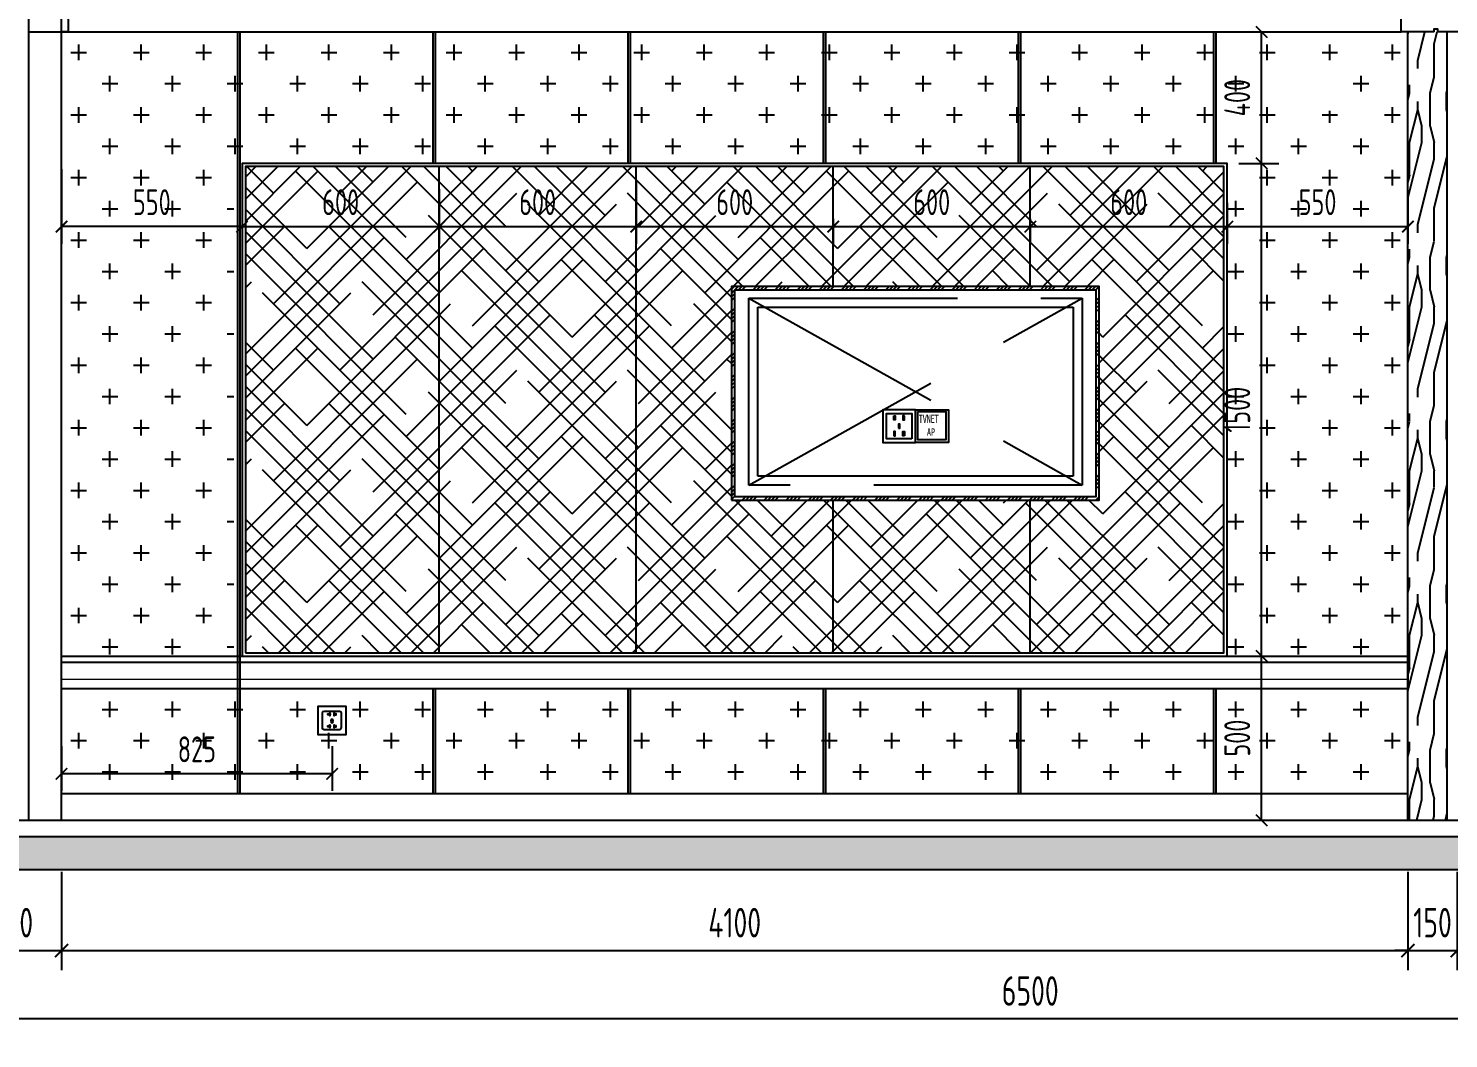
# Model space of a CAD drawing. Header units: millimetres. Extents: x 84706 to 155398, y -6776 to 36429.
# Drawn here: x 121219 to 125544, y 21572 to 24648 of the extents above; entities that cross this region are included whole.
import ezdxf

# ---------------------------------------------------------------- set-up
doc = ezdxf.new("R2010")
doc.units = ezdxf.units.MM
doc.linetypes.add('DASH', pattern=[8.89, 6.35, -2.54])
doc.layers.get('Defpoints').update_dxf_attribs({"color": 250})
for name, color, linetype in [('D-大样Dim 2', 44, 'Continuous'), ('EE1-【立面造型线（近看）】Elevation modelling line', 144, 'Continuous'), ('EE5-【立面楼板、墙体】Eloorslab_wall', 150, 'Continuous'), ('EE7-【立面填充】Hatch', 250, 'Continuous'), ('EE8-【立面完成线】Finish', 20, 'Continuous'), ('EL-18Norm', 30, 'Continuous'), ('EL-FURN', 30, 'Continuous'), ('EL-开关面板', 1, 'Continuous'), ('EL-立面造型', 30, 'Continuous'), ('WALL_NEW【新建墙体】', 4, 'Continuous')]:
    doc.layers.add(name, color=color, linetype=linetype)
doc.layers.add('FF-【活动成品家具】', color=51, linetype='Continuous', lineweight=0)
doc.layers.add('RC-Modelling【天花造型】', color=30, linetype='Continuous', lineweight=0)
doc.styles.add('XZC', font='SIMPLEX.SHX', dxfattribs={"width": 0.7, "bigfont": 'hztxt.shx'})
doc.styles.add('宋体', font='', dxfattribs={"width": 0.8})
doc.styles.add('尺寸标注', font='ARCHS.SHX', dxfattribs={"width": 0.8})
doc.styles.get('宋体').set_extended_font_data('SimSun')
doc.linetypes.add('LED_LINE', pattern='A,12.7,-5.08,["LED",XZC,S=2.54,R=0,X=-2.54,Y=-1.27],-6.35', length=24.13)
doc.dimstyles.new('海龙1：25', dxfattribs={"dimscale": 25, "dimtxt": 2.25, "dimasz": 1, "dimexe": 1.5, "dimexo": 1, "dimgap": 1, "dimtad": 1, "dimdec": 0, "dimrnd": 5, "dimdsep": 46, "dimtxsty": '尺寸标注', "dimblk": 'ARCHTICK', "dimblk1": 'ARCHTICK', "dimblk2": 'ARCHTICK', "dimcen": 1, "dimclrd": 44, "dimclre": 44, "dimclrt": 2, "dimadec": 0, "dimazin": 0, "dimtfac": 1, "dimtdec": 0, "dimtix": 1, "dimtmove": 2, "dimatfit": 3, "dimldrblk": 'hl_arrow2', "dimfxl": 0, "dimarcsym": 0})

# ---------------------------------------------------------------- blocks, each defined once
blk = doc.blocks.new('tyuyiuy')
at = {"layer": 'EL-立面造型', "color": 1, "elevation": -52020980}
blk.add_lwpolyline([(2845, 1195), (2845, 1973), (4358, 1973), (4358, 466), (2845, 466), (2845, 1193)], dxfattribs=at)
at = {"layer": 'EL-立面造型', "color": 1}
blk.add_lwpolyline([(2946, 1887), (4234, 1887), (4234, 580), (2946, 580)], close=True, dxfattribs=at)
at = {"layer": 'EL-立面造型', "color": 1, "attachment_point": 1, "style": '宋体'}
for s, insert, char_height, width in [('{\\T0.9;TVNET}', (2989, 1739, -84273987), 371.63, 1783.83), ('AP', (3371, 1117, -78031469), 344.1, 550.4)]:
    blk.add_mtext(s, dxfattribs=dict(at, insert=insert, char_height=char_height, width=width))
blk = doc.blocks.new('*U830')
at = {"layer": 'EL-开关面板', "color": 1}
blk.add_lwpolyline([(-43, 86), (43, 86), (43, 0), (-43, 0)], close=True, dxfattribs=at)
at = {"layer": 'EL-开关面板', "color": 8}
for points in [[(-33, 10), (33, 10), (33, 76), (-33, 76)], [(-13.8, 70.5), (-10, 70.5), (-10, 59.9), (-13.8, 59.9)], [(1.9, 37.7), (-1.9, 37.7), (-1.9, 48.3), (1.9, 48.3)], [(13.8, 70.5), (10, 70.5), (10, 59.9), (13.8, 59.9)], [(-13.8, 18.1), (-10, 18.1), (-10, 28.7), (-13.8, 28.7)], [(13.8, 18.1), (10, 18.1), (10, 28.7), (13.8, 28.7)]]:
    blk.add_lwpolyline(points, close=True, dxfattribs=at)
blk = doc.blocks.new('*U1028')
at = {"layer": 'EE7-【立面填充】Hatch'}
h = blk.add_hatch(dxfattribs=at)
h.set_pattern_fill('YPSGT-钢筋混凝土', color=256, scale=200, pattern_type=2)
h.set_pattern_definition([(45, (0, -1100), (-28.284271, 28.284271), []), (50, (0, -1100), (143.45204, -12.550436), [15, -165]), (355, (0, -1100), (-27.75027, 150.43842), [12, -132]), (100.4514, (11.95, -1101.05), (115.70187, 137.8879), [12.74804, -140.22842]), (46.1842, (0, -1060), (213.44822, -33.1038), [22.5, -247.5]), (96.6356, (17.79, -1062.76), (186.93254, 194.82358), [19.12206, -210.3426]), (351.1842, (0, -1060), (186.9324, 194.82373), [18, -198]), (21, (20, -1070), (119.38141, -80.523786), [15, -165]), (326, (20, -1070), (48.66306, 145.03), [12, -132]), (71.4514, (29.95, -1076.71), (168.04452, 64.5061), [12.74804, -140.22842]), (37.5, (0, -1100), (2.431971, 66.578771), [0, -130.4, 0, -134, 0, -132.5]), (7.5, (0, -1100), (52.613907, 78.882342), [0, -76.4, 0, -127.4, 0, -50.5]), (327.5, (-44.6, -1100), (106.764487, -4.510974), [0, -50, 0, -156, 0, -207]), (317.5, (-64.6, -1100), (116.637234, 20.020996), [0, -65, 0, -103.6, 0, -147])])
h.paths.add_polyline_path([(143984.9, -87029), (143984.9, -87129), (150979.9, -87129), (150979.9, -87029)])
at = {"layer": 'EE5-【立面楼板、墙体】Eloorslab_wall'}
for p, q in [((150979.9, -87029), (143984.9, -87029)), ((150979.9, -87129), (143984.9, -87129))]:
    blk.add_line(p, q, dxfattribs=at)
at = {"layer": 'EE8-【立面完成线】Finish'}
blk.add_line((150739.9, -86979), (143984.9, -86979), dxfattribs=at)
blk = doc.blocks.new('_ArchTick')
at = {"color": 2, "linetype": 'ByBlock', "const_width": 0.15}
blk.add_lwpolyline([(-0.5, -0.5), (0.5, 0.5)], dxfattribs=at)
blk = doc.blocks.new('*D868')
at = {"layer": 'Defpoints', "color": 0, "transparency": 16777216}
for p in [(121020.1, 22236.7), (121320.1, 22236.7), (121320.1, 21839.8)]:
    blk.add_point(p, dxfattribs=at)
at = {"layer": 'EE1-【立面造型线（近看）】Elevation modelling line', "color": 44, "lineweight": -2, "transparency": 16777216}
for p, q in [((121020.1, 22079.8), (121020.1, 21779.8)), ((121320.1, 22079.8), (121320.1, 21779.8)), ((121020.1, 21839.8), (121320.1, 21839.8))]:
    blk.add_line(p, q, dxfattribs=at)
at = {"layer": 'EE1-【立面造型线（近看）】Elevation modelling line', "color": 44, "lineweight": -2, "transparency": 16777216, "xscale": 40, "yscale": 40, "zscale": 40, "rotation": 180}
blk.add_blockref('_ArchTick', (121020.1, 21839.8), dxfattribs=at)
at = {"layer": 'EE1-【立面造型线（近看）】Elevation modelling line', "color": 44, "lineweight": -2, "transparency": 16777216, "xscale": 40, "yscale": 40, "zscale": 40}
blk.add_blockref('_ArchTick', (121320.1, 21839.8), dxfattribs=at)
at = {"layer": 'EE1-【立面造型线（近看）】Elevation modelling line', "color": 2, "transparency": 16777216, "insert": (121170.1, 21924.8), "char_height": 90, "attachment_point": 5, "style": '尺寸标注'}
blk.add_mtext('300', dxfattribs=at)
blk = doc.blocks.new('hl_arrow2')
at = {"color": 2}
blk.add_line((-0.22, 0), (-1, 0), dxfattribs=at)
blk.add_lwpolyline([(-0.22, 0), (-0.86, -0.69), (-0.65, -0.86), (0, 0), (-0.65, 0.86), (-0.86, 0.69)], close=True, dxfattribs=at)
for points in [[(-0.86, 0.69), (-0.65, 0.86), (-0.22, 0), (0, 0)], [(-0.86, -0.69), (-0.65, -0.86), (-0.22, 0), (0, 0)]]:
    blk.add_solid(points, dxfattribs=at)
blk = doc.blocks.new('*D869')
at = {"layer": 'Defpoints', "color": 0, "transparency": 16777216}
for p in [(121320.1, 22236.7), (125420.1, 22236.7), (125420.1, 21839.8)]:
    blk.add_point(p, dxfattribs=at)
at = {"layer": 'EE1-【立面造型线（近看）】Elevation modelling line', "color": 44, "lineweight": -2, "transparency": 16777216}
for p, q in [((121320.1, 22079.8), (121320.1, 21779.8)), ((125420.1, 22079.8), (125420.1, 21779.8)), ((121320.1, 21839.8), (125420.1, 21839.8))]:
    blk.add_line(p, q, dxfattribs=at)
at = {"layer": 'EE1-【立面造型线（近看）】Elevation modelling line', "color": 44, "lineweight": -2, "transparency": 16777216, "xscale": 40, "yscale": 40, "zscale": 40, "rotation": 180}
blk.add_blockref('_ArchTick', (121320.1, 21839.8), dxfattribs=at)
at = {"layer": 'EE1-【立面造型线（近看）】Elevation modelling line', "color": 44, "lineweight": -2, "transparency": 16777216, "xscale": 40, "yscale": 40, "zscale": 40}
blk.add_blockref('_ArchTick', (125420.1, 21839.8), dxfattribs=at)
at = {"layer": 'EE1-【立面造型线（近看）】Elevation modelling line', "color": 2, "transparency": 16777216, "insert": (123370.1, 21924.8), "char_height": 90, "attachment_point": 5, "style": '尺寸标注'}
blk.add_mtext('4100', dxfattribs=at)
blk = doc.blocks.new('*D870')
at = {"layer": 'Defpoints', "color": 0, "transparency": 16777216}
for p in [(125420.1, 22236.7), (125570.1, 22236.7), (125570.1, 21839.8)]:
    blk.add_point(p, dxfattribs=at)
at = {"layer": 'EE1-【立面造型线（近看）】Elevation modelling line', "color": 44, "lineweight": -2, "transparency": 16777216}
for p, q in [((125420.1, 22079.8), (125420.1, 21779.8)), ((125570.1, 22079.8), (125570.1, 21779.8)), ((125420.1, 21839.8), (125380.1, 21839.8)), ((125420.1, 21839.8), (125570.1, 21839.8)), ((125570.1, 21839.8), (125610.1, 21839.8))]:
    blk.add_line(p, q, dxfattribs=at)
at = {"layer": 'EE1-【立面造型线（近看）】Elevation modelling line', "color": 44, "lineweight": -2, "transparency": 16777216, "xscale": 40, "yscale": 40, "zscale": 40}
blk.add_blockref('_ArchTick', (125420.1, 21839.8), dxfattribs=at)
at = {"layer": 'EE1-【立面造型线（近看）】Elevation modelling line', "color": 44, "lineweight": -2, "transparency": 16777216, "xscale": 40, "yscale": 40, "zscale": 40, "rotation": 180}
blk.add_blockref('_ArchTick', (125570.1, 21839.8), dxfattribs=at)
at = {"layer": 'EE1-【立面造型线（近看）】Elevation modelling line', "color": 2, "transparency": 16777216, "insert": (125495.1, 21924.8), "char_height": 90, "attachment_point": 5, "style": '尺寸标注'}
blk.add_mtext('150', dxfattribs=at)
blk = doc.blocks.new('*D888')
at = {"layer": 'Defpoints', "color": 0, "transparency": 16777216}
for p in [(121020.1, 22236.7), (127520.1, 22236.7), (121020.1, 21631.9)]:
    blk.add_point(p, dxfattribs=at)
at = {"layer": 'EE1-【立面造型线（近看）】Elevation modelling line', "color": 44, "lineweight": -2, "transparency": 16777216}
for p, q in [((121020.1, 21871.9), (121020.1, 21571.9)), ((127520.1, 21871.9), (127520.1, 21571.9)), ((127520.1, 21631.9), (121020.1, 21631.9))]:
    blk.add_line(p, q, dxfattribs=at)
at = {"layer": 'EE1-【立面造型线（近看）】Elevation modelling line', "color": 44, "lineweight": -2, "transparency": 16777216, "xscale": 40, "yscale": 40, "zscale": 40, "rotation": 180}
blk.add_blockref('_ArchTick', (121020.1, 21631.9), dxfattribs=at)
at = {"layer": 'EE1-【立面造型线（近看）】Elevation modelling line', "color": 44, "lineweight": -2, "transparency": 16777216, "xscale": 40, "yscale": 40, "zscale": 40}
blk.add_blockref('_ArchTick', (127520.1, 21631.9), dxfattribs=at)
at = {"layer": 'EE1-【立面造型线（近看）】Elevation modelling line', "color": 2, "transparency": 16777216, "insert": (124270.1, 21716.9), "char_height": 90, "attachment_point": 5, "style": '尺寸标注'}
blk.add_mtext('6500', dxfattribs=at)
blk = doc.blocks.new('*D889')
at = {"layer": 'Defpoints', "color": 0, "transparency": 16777216}
for p in [(120615.2, 22316.7), (121320.1, 22316.7), (121320.1, 22236.7)]:
    blk.add_point(p, dxfattribs=at)
at = {"layer": 'EE1-【立面造型线（近看）】Elevation modelling line', "color": 44, "lineweight": -2, "transparency": 16777216}
for p, q in [((120855.2, 22316.7), (120555.2, 22316.7)), ((120615.2, 22316.7), (120615.2, 22356.7)), ((120615.2, 22236.7), (120615.2, 22316.7)), ((120855.2, 22236.7), (120555.2, 22236.7)), ((120615.2, 22236.7), (120615.2, 22196.7))]:
    blk.add_line(p, q, dxfattribs=at)
at = {"layer": 'EE1-【立面造型线（近看）】Elevation modelling line', "color": 44, "lineweight": -2, "transparency": 16777216, "xscale": 40, "yscale": 40, "zscale": 40}
for p, rotation in [((120615.2, 22316.7), 270), ((120615.2, 22236.7), 90)]:
    blk.add_blockref('_ArchTick', p, dxfattribs=dict(at, rotation=rotation))
at = {"layer": 'EE1-【立面造型线（近看）】Elevation modelling line', "color": 2, "transparency": 16777216, "insert": (120530.2, 22276.7), "char_height": 90, "attachment_point": 5, "rotation": 90, "style": '尺寸标注'}
blk.add_mtext('80', dxfattribs=at)
blk = doc.blocks.new('*D890')
at = {"layer": 'Defpoints', "color": 0, "transparency": 16777216}
for p in [(120615.2, 24636.7), (121340.2, 24636.7), (121320.1, 22316.7)]:
    blk.add_point(p, dxfattribs=at)
at = {"layer": 'EE1-【立面造型线（近看）】Elevation modelling line', "color": 44, "lineweight": -2, "transparency": 16777216}
for p, q in [((120855.2, 24636.7), (120555.2, 24636.7)), ((120615.2, 22316.7), (120615.2, 24636.7)), ((120855.2, 22316.7), (120555.2, 22316.7))]:
    blk.add_line(p, q, dxfattribs=at)
at = {"layer": 'EE1-【立面造型线（近看）】Elevation modelling line', "color": 44, "lineweight": -2, "transparency": 16777216, "xscale": 40, "yscale": 40, "zscale": 40}
for p, rotation in [((120615.2, 24636.7), 90), ((120615.2, 22316.7), 270)]:
    blk.add_blockref('_ArchTick', p, dxfattribs=dict(at, rotation=rotation))
at = {"layer": 'EE1-【立面造型线（近看）】Elevation modelling line', "color": 2, "transparency": 16777216, "insert": (120530.2, 23476.7), "char_height": 90, "attachment_point": 5, "rotation": 90, "style": '尺寸标注'}
blk.add_mtext('2320', dxfattribs=at)
blk = doc.blocks.new('*D891')
at = {"layer": 'Defpoints', "color": 0, "transparency": 16777216}
for p in [(120615.2, 25236.7), (121380.2, 25236.7), (121340.2, 24636.7)]:
    blk.add_point(p, dxfattribs=at)
at = {"layer": 'EE1-【立面造型线（近看）】Elevation modelling line', "color": 44, "lineweight": -2, "transparency": 16777216}
for p, q in [((120855.2, 25236.7), (120555.2, 25236.7)), ((120615.2, 24636.7), (120615.2, 25236.7)), ((120855.2, 24636.7), (120555.2, 24636.7))]:
    blk.add_line(p, q, dxfattribs=at)
at = {"layer": 'EE1-【立面造型线（近看）】Elevation modelling line', "color": 44, "lineweight": -2, "transparency": 16777216, "xscale": 40, "yscale": 40, "zscale": 40}
for p, rotation in [((120615.2, 25236.7), 90), ((120615.2, 24636.7), 270)]:
    blk.add_blockref('_ArchTick', p, dxfattribs=dict(at, rotation=rotation))
at = {"layer": 'EE1-【立面造型线（近看）】Elevation modelling line', "color": 2, "transparency": 16777216, "insert": (120530.2, 24936.7), "char_height": 90, "attachment_point": 5, "rotation": 90, "style": '尺寸标注'}
blk.add_mtext('600', dxfattribs=at)
blk = doc.blocks.new('*D892')
at = {"layer": 'Defpoints', "color": 0, "transparency": 16777216}
for p in [(121320.1, 25236.7), (120409.3, 22236.7), (121320.1, 22236.7)]:
    blk.add_point(p, dxfattribs=at)
at = {"layer": 'EE1-【立面造型线（近看）】Elevation modelling line', "color": 44, "lineweight": -2, "transparency": 16777216}
for p, q in [((120649.3, 25236.7), (120349.3, 25236.7)), ((120409.3, 25236.7), (120409.3, 22236.7)), ((120649.3, 22236.7), (120349.3, 22236.7))]:
    blk.add_line(p, q, dxfattribs=at)
at = {"layer": 'EE1-【立面造型线（近看）】Elevation modelling line', "color": 44, "lineweight": -2, "transparency": 16777216, "xscale": 40, "yscale": 40, "zscale": 40}
for p, rotation in [((120409.3, 25236.7), 90), ((120409.3, 22236.7), 270)]:
    blk.add_blockref('_ArchTick', p, dxfattribs=dict(at, rotation=rotation))
at = {"layer": 'EE1-【立面造型线（近看）】Elevation modelling line', "color": 2, "transparency": 16777216, "insert": (120324.3, 23736.7), "char_height": 90, "attachment_point": 5, "rotation": 90, "style": '尺寸标注'}
blk.add_mtext('3000', dxfattribs=at)
blk = doc.blocks.new('DONGGONGNENG5KONG')
at = {"layer": 'EL-立面造型', "color": 1}
blk.add_line((4461319, 1953937), (4390566, 1953937), dxfattribs=at)
blk.add_line((4461319, 1953937), (4390566, 1953937), dxfattribs=at)
for points in [[(4383608, 1995543), (4383608, 2040012), (4470043, 2040012), (4470043, 1953937), (4383608, 1953937), (4383608, 1995450)], [(4383608, 1995543), (4383608, 2040012), (4470043, 2040012), (4470043, 1953937), (4383608, 1953937), (4383608, 1995450)], [(4417570, 2014247), (4414725, 2014247), (4414725, 2017087), (4417570, 2017087)], [(4428454, 1998881), (4428454, 2000863), (4425614, 2000863), (4425614, 1998881)], [(4425614, 1994134), (4425614, 1992500)], [(4428454, 1992500), (4428454, 1994134)], [(4432553, 2017087), (4432553, 2014247)], [(4436808, 2014247), (4439652, 2014247), (4439652, 2017087), (4436808, 2017087)], [(4417415, 1978013), (4414571, 1978013), (4414571, 1980853), (4417415, 1980853)], [(4432398, 1980853), (4432398, 1978013)], [(4436653, 1978013), (4439498, 1978013), (4439498, 1980853), (4436653, 1980853)]]:
    blk.add_lwpolyline(points, dxfattribs=at)
at = {"layer": 'EL-立面造型', "color": 1, "linetype": 'Continuous', "lineweight": -3, "elevation": 4671288514}
blk.add_lwpolyline([(4451139, 2025420), (4404855, 2025420, 0.41421356), (4399712, 2020277), (4399712, 1973993, 0.41421356), (4404855, 1968850), (4451139, 1968850, 0.41421356), (4456282, 1973993), (4456282, 2020277, 0.41421356)], format="xyb", close=True, dxfattribs=at)
at = {"layer": 'EL-立面造型', "color": 1}
for points in [[(4417570, 2017087, -0.2637861), (4419943, 2018432), (4419943, 2019134), (4421825, 2019134), (4421825, 2012199), (4419943, 2012199), (4419943, 2012901, -0.2637861), (4417570, 2014247, -0.2637861)], [(4436808, 2014247, -0.2637861), (4434435, 2012901), (4434435, 2012199), (4432553, 2012199), (4432553, 2019134), (4434435, 2019134), (4434435, 2018432, -0.2637861), (4436808, 2017087, -0.2637861)], [(4417415, 1980853, -0.2637861), (4419789, 1982199), (4419789, 1982901), (4421670, 1982901), (4421670, 1975965), (4419789, 1975965), (4419789, 1976667, -0.2637861), (4417415, 1978013, -0.2637861)], [(4436653, 1978013, -0.2637861), (4434280, 1976667), (4434280, 1975965), (4432398, 1975965), (4432398, 1982901), (4434280, 1982901), (4434280, 1982199, -0.2637861), (4436653, 1980853, -0.2637861)]]:
    blk.add_lwpolyline(points, format="xyb", dxfattribs=at)
for centre, radius, start, end in [((4427034, 1996508), 2766, 120.89112, 239.10888), ((4427034, 1991184), 1936, 137.175593, 42.824407), ((4427034, 1996508), 2766, 300.89112, 59.10888)]:
    blk.add_arc(centre, radius, start, end, dxfattribs=at)
blk = doc.blocks.new('*D1029')
at = {"layer": 'Defpoints', "color": 0, "transparency": 16777216}
for p in [(121320.1, 24309.1), (121870.1, 24134), (121320.1, 24044)]:
    blk.add_point(p, dxfattribs=at)
at = {"layer": 'WALL_NEW【新建墙体】', "color": 44, "lineweight": -2, "transparency": 16777216}
for p, q in [((121320.1, 24219), (121320.1, 23991.5)), ((121870.1, 24099), (121870.1, 23991.5)), ((121870.1, 24044), (121320.1, 24044))]:
    blk.add_line(p, q, dxfattribs=at)
at = {"layer": 'WALL_NEW【新建墙体】', "color": 44, "lineweight": -2, "transparency": 16777216, "xscale": 35, "yscale": 35, "zscale": 35, "rotation": 180}
blk.add_blockref('_ArchTick', (121320.1, 24044), dxfattribs=at)
at = {"layer": 'WALL_NEW【新建墙体】', "color": 44, "lineweight": -2, "transparency": 16777216, "xscale": 35, "yscale": 35, "zscale": 35}
blk.add_blockref('_ArchTick', (121870.1, 24044), dxfattribs=at)
at = {"layer": 'WALL_NEW【新建墙体】', "color": 2, "transparency": 16777216, "insert": (121595.1, 24118.4), "char_height": 78.75, "attachment_point": 5, "style": '尺寸标注'}
blk.add_mtext('550', dxfattribs=at)
blk = doc.blocks.new('*D1047')
at = {"layer": 'Defpoints', "color": 0, "transparency": 16777216}
for p in [(122470.1, 24193), (121870.1, 24134), (122470.1, 24044)]:
    blk.add_point(p, dxfattribs=at)
at = {"layer": 'FF-【活动成品家具】', "color": 44, "lineweight": -2, "transparency": 16777216}
for p, q in [((122470.1, 24158), (122470.1, 23991.5)), ((121870.1, 24099), (121870.1, 23991.5)), ((121870.1, 24044), (122470.1, 24044))]:
    blk.add_line(p, q, dxfattribs=at)
at = {"layer": 'FF-【活动成品家具】', "color": 44, "lineweight": -2, "transparency": 16777216, "xscale": 35, "yscale": 35, "zscale": 35, "rotation": 180}
blk.add_blockref('_ArchTick', (121870.1, 24044), dxfattribs=at)
at = {"layer": 'FF-【活动成品家具】', "color": 44, "lineweight": -2, "transparency": 16777216, "xscale": 35, "yscale": 35, "zscale": 35}
blk.add_blockref('_ArchTick', (122470.1, 24044), dxfattribs=at)
at = {"layer": 'FF-【活动成品家具】', "color": 2, "transparency": 16777216, "insert": (122170.1, 24118.4), "char_height": 78.75, "attachment_point": 5, "style": '尺寸标注'}
blk.add_mtext('600', dxfattribs=at)
blk = doc.blocks.new('*D1048')
at = {"layer": 'Defpoints', "color": 0, "transparency": 16777216}
for p in [(122470.1, 24193), (123070.1, 24215.5), (123070.1, 24044)]:
    blk.add_point(p, dxfattribs=at)
at = {"layer": 'FF-【活动成品家具】', "color": 44, "lineweight": -2, "transparency": 16777216}
for p, q in [((123070.1, 24180.5), (123070.1, 23991.5)), ((122470.1, 24158), (122470.1, 23991.5)), ((122470.1, 24044), (123070.1, 24044))]:
    blk.add_line(p, q, dxfattribs=at)
at = {"layer": 'FF-【活动成品家具】', "color": 44, "lineweight": -2, "transparency": 16777216, "xscale": 35, "yscale": 35, "zscale": 35, "rotation": 180}
blk.add_blockref('_ArchTick', (122470.1, 24044), dxfattribs=at)
at = {"layer": 'FF-【活动成品家具】', "color": 44, "lineweight": -2, "transparency": 16777216, "xscale": 35, "yscale": 35, "zscale": 35}
blk.add_blockref('_ArchTick', (123070.1, 24044), dxfattribs=at)
at = {"layer": 'FF-【活动成品家具】', "color": 2, "transparency": 16777216, "insert": (122770.1, 24118.4), "char_height": 78.75, "attachment_point": 5, "style": '尺寸标注'}
blk.add_mtext('600', dxfattribs=at)
blk = doc.blocks.new('*D1049')
at = {"layer": 'Defpoints', "color": 0, "transparency": 16777216}
for p in [(123070.1, 24215.5), (123670.1, 24102.8), (123670.1, 24044)]:
    blk.add_point(p, dxfattribs=at)
at = {"layer": 'FF-【活动成品家具】', "color": 44, "lineweight": -2, "transparency": 16777216}
for p, q in [((123070.1, 24180.5), (123070.1, 23991.5)), ((123670.1, 24067.8), (123670.1, 23991.5)), ((123070.1, 24044), (123670.1, 24044))]:
    blk.add_line(p, q, dxfattribs=at)
at = {"layer": 'FF-【活动成品家具】', "color": 44, "lineweight": -2, "transparency": 16777216, "xscale": 35, "yscale": 35, "zscale": 35, "rotation": 180}
blk.add_blockref('_ArchTick', (123070.1, 24044), dxfattribs=at)
at = {"layer": 'FF-【活动成品家具】', "color": 44, "lineweight": -2, "transparency": 16777216, "xscale": 35, "yscale": 35, "zscale": 35}
blk.add_blockref('_ArchTick', (123670.1, 24044), dxfattribs=at)
at = {"layer": 'FF-【活动成品家具】', "color": 2, "transparency": 16777216, "insert": (123370.1, 24118.4), "char_height": 78.75, "attachment_point": 5, "style": '尺寸标注'}
blk.add_mtext('600', dxfattribs=at)
blk = doc.blocks.new('*D1050')
at = {"layer": 'Defpoints', "color": 0, "transparency": 16777216}
for p in [(123670.1, 24102.8), (124270.1, 24102.8), (124270.1, 24044)]:
    blk.add_point(p, dxfattribs=at)
at = {"layer": 'FF-【活动成品家具】', "color": 44, "lineweight": -2, "transparency": 16777216}
for p, q in [((123670.1, 24067.8), (123670.1, 23991.5)), ((124270.1, 24067.8), (124270.1, 23991.5)), ((123670.1, 24044), (124270.1, 24044))]:
    blk.add_line(p, q, dxfattribs=at)
at = {"layer": 'FF-【活动成品家具】', "color": 44, "lineweight": -2, "transparency": 16777216, "xscale": 35, "yscale": 35, "zscale": 35, "rotation": 180}
blk.add_blockref('_ArchTick', (123670.1, 24044), dxfattribs=at)
at = {"layer": 'FF-【活动成品家具】', "color": 44, "lineweight": -2, "transparency": 16777216, "xscale": 35, "yscale": 35, "zscale": 35}
blk.add_blockref('_ArchTick', (124270.1, 24044), dxfattribs=at)
at = {"layer": 'FF-【活动成品家具】', "color": 2, "transparency": 16777216, "insert": (123970.1, 24118.4), "char_height": 78.75, "attachment_point": 5, "style": '尺寸标注'}
blk.add_mtext('600', dxfattribs=at)
blk = doc.blocks.new('*D1051')
at = {"layer": 'Defpoints', "color": 0, "transparency": 16777216}
for p in [(124870.1, 24151.3), (124270.1, 24102.8), (124870.1, 24044)]:
    blk.add_point(p, dxfattribs=at)
at = {"layer": 'FF-【活动成品家具】', "color": 44, "lineweight": -2, "transparency": 16777216}
for p, q in [((124870.1, 24116.3), (124870.1, 23991.5)), ((124270.1, 24067.8), (124270.1, 23991.5)), ((124270.1, 24044), (124870.1, 24044))]:
    blk.add_line(p, q, dxfattribs=at)
at = {"layer": 'FF-【活动成品家具】', "color": 44, "lineweight": -2, "transparency": 16777216, "xscale": 35, "yscale": 35, "zscale": 35, "rotation": 180}
blk.add_blockref('_ArchTick', (124270.1, 24044), dxfattribs=at)
at = {"layer": 'FF-【活动成品家具】', "color": 44, "lineweight": -2, "transparency": 16777216, "xscale": 35, "yscale": 35, "zscale": 35}
blk.add_blockref('_ArchTick', (124870.1, 24044), dxfattribs=at)
at = {"layer": 'FF-【活动成品家具】', "color": 2, "transparency": 16777216, "insert": (124570.1, 24118.4), "char_height": 78.75, "attachment_point": 5, "style": '尺寸标注'}
blk.add_mtext('600', dxfattribs=at)
blk = doc.blocks.new('*D1052')
at = {"layer": 'Defpoints', "color": 0, "transparency": 16777216}
for p in [(125420.1, 24186), (124870.1, 24151.3), (125420.1, 24044)]:
    blk.add_point(p, dxfattribs=at)
at = {"layer": 'FF-【活动成品家具】', "color": 44, "lineweight": -2, "transparency": 16777216}
for p, q in [((125420.1, 24151), (125420.1, 23991.5)), ((124870.1, 24116.3), (124870.1, 23991.5)), ((124870.1, 24044), (125420.1, 24044))]:
    blk.add_line(p, q, dxfattribs=at)
at = {"layer": 'FF-【活动成品家具】', "color": 44, "lineweight": -2, "transparency": 16777216, "xscale": 35, "yscale": 35, "zscale": 35, "rotation": 180}
blk.add_blockref('_ArchTick', (124870.1, 24044), dxfattribs=at)
at = {"layer": 'FF-【活动成品家具】', "color": 44, "lineweight": -2, "transparency": 16777216, "xscale": 35, "yscale": 35, "zscale": 35}
blk.add_blockref('_ArchTick', (125420.1, 24044), dxfattribs=at)
at = {"layer": 'FF-【活动成品家具】', "color": 2, "transparency": 16777216, "insert": (125145.1, 24118.4), "char_height": 78.75, "attachment_point": 5, "style": '尺寸标注'}
blk.add_mtext('550', dxfattribs=at)
blk = doc.blocks.new('*D1054')
at = {"layer": 'Defpoints', "color": 0, "transparency": 16777216}
for p in [(124895.1, 22736.7), (124974.8, 22736.7), (124926.9, 22236.7)]:
    blk.add_point(p, dxfattribs=at)
at = {"layer": 'FF-【活动成品家具】', "color": 44, "lineweight": -2, "transparency": 16777216}
for p, q in [((124930.1, 22736.7), (125027.3, 22736.7)), ((124974.8, 22236.7), (124974.8, 22736.7)), ((124961.9, 22236.7), (125027.3, 22236.7))]:
    blk.add_line(p, q, dxfattribs=at)
at = {"layer": 'FF-【活动成品家具】', "color": 44, "lineweight": -2, "transparency": 16777216, "xscale": 35, "yscale": 35, "zscale": 35}
for p, rotation in [((124974.8, 22736.7), 90), ((124974.8, 22236.7), 270)]:
    blk.add_blockref('_ArchTick', p, dxfattribs=dict(at, rotation=rotation))
at = {"layer": 'FF-【活动成品家具】', "color": 2, "transparency": 16777216, "insert": (124900.5, 22486.7), "char_height": 78.75, "attachment_point": 5, "rotation": 90, "style": '尺寸标注'}
blk.add_mtext('500', dxfattribs=at)
blk = doc.blocks.new('*D1055')
at = {"layer": 'Defpoints', "color": 0, "transparency": 16777216}
for p in [(124870.1, 24236.7), (124974.8, 24236.7), (124870.1, 22736.7)]:
    blk.add_point(p, dxfattribs=at)
at = {"layer": 'FF-【活动成品家具】', "color": 44, "lineweight": -2, "transparency": 16777216}
for p, q in [((124905.1, 24236.7), (125027.3, 24236.7)), ((124974.8, 22736.7), (124974.8, 24236.7)), ((124905.1, 22736.7), (125027.3, 22736.7))]:
    blk.add_line(p, q, dxfattribs=at)
at = {"layer": 'FF-【活动成品家具】', "color": 44, "lineweight": -2, "transparency": 16777216, "xscale": 35, "yscale": 35, "zscale": 35}
for p, rotation in [((124974.8, 24236.7), 90), ((124974.8, 22736.7), 270)]:
    blk.add_blockref('_ArchTick', p, dxfattribs=dict(at, rotation=rotation))
at = {"layer": 'FF-【活动成品家具】', "color": 2, "transparency": 16777216, "insert": (124900.5, 23486.7), "char_height": 78.75, "attachment_point": 5, "rotation": 90, "style": '尺寸标注'}
blk.add_mtext('1500', dxfattribs=at)
blk = doc.blocks.new('*D1056')
at = {"layer": 'Defpoints', "color": 0, "transparency": 16777216}
for p in [(124835.9, 24636.7), (124974.8, 24636.7), (124870.1, 24236.7)]:
    blk.add_point(p, dxfattribs=at)
at = {"layer": 'FF-【活动成品家具】', "color": 44, "lineweight": -2, "transparency": 16777216}
for p, q in [((124870.9, 24636.7), (125027.3, 24636.7)), ((124974.8, 24236.7), (124974.8, 24636.7)), ((124905.1, 24236.7), (125027.3, 24236.7))]:
    blk.add_line(p, q, dxfattribs=at)
at = {"layer": 'FF-【活动成品家具】', "color": 44, "lineweight": -2, "transparency": 16777216, "xscale": 35, "yscale": 35, "zscale": 35}
for p, rotation in [((124974.8, 24636.7), 90), ((124974.8, 24236.7), 270)]:
    blk.add_blockref('_ArchTick', p, dxfattribs=dict(at, rotation=rotation))
at = {"layer": 'FF-【活动成品家具】', "color": 2, "transparency": 16777216, "insert": (124900.5, 24436.7), "char_height": 78.75, "attachment_point": 5, "rotation": 90, "style": '尺寸标注'}
blk.add_mtext('400', dxfattribs=at)
blk = doc.blocks.new('*D1059')
at = {"layer": 'Defpoints', "color": 0, "transparency": 16777216}
for p in [(121320.1, 22497.4), (122144.3, 22497.4), (121320.1, 22378.3)]:
    blk.add_point(p, dxfattribs=at)
at = {"layer": 'FF-【活动成品家具】', "color": 44, "lineweight": -2, "transparency": 16777216}
for p, q in [((121320.1, 22462.4), (121320.1, 22325.8)), ((122144.3, 22462.4), (122144.3, 22325.8)), ((122144.3, 22378.3), (121320.1, 22378.3))]:
    blk.add_line(p, q, dxfattribs=at)
at = {"layer": 'FF-【活动成品家具】', "color": 44, "lineweight": -2, "transparency": 16777216, "xscale": 35, "yscale": 35, "zscale": 35, "rotation": 180}
blk.add_blockref('_ArchTick', (121320.1, 22378.3), dxfattribs=at)
at = {"layer": 'FF-【活动成品家具】', "color": 44, "lineweight": -2, "transparency": 16777216, "xscale": 35, "yscale": 35, "zscale": 35}
blk.add_blockref('_ArchTick', (122144.3, 22378.3), dxfattribs=at)
at = {"layer": 'FF-【活动成品家具】', "color": 2, "transparency": 16777216, "insert": (121732.2, 22452.6), "char_height": 78.75, "attachment_point": 5, "style": '尺寸标注'}
blk.add_mtext('825', dxfattribs=at)

msp = doc.modelspace()

# ---------------------------------------------------------------- hatches: boundary and pattern name
at = {"layer": 'EE1-【立面造型线（近看）】Elevation modelling line'}
h = msp.add_hatch(dxfattribs=at)
h.set_pattern_fill('CROSS', color=250, scale=15, double=1)
h.paths.add_polyline_path([(125420.1, 24636.7), (121320.1, 24636.7), (121320.1, 22736.7), (121845.1, 22736.7), (121845.1, 24236.7), (124845.1, 24236.7), (124845.1, 22736.7), (125420.1, 22736.7)])
h.paths.add_polyline_path([(125027.3, 24396.2), (125228.7, 24396.2), (125228.7, 24514.3), (125027.3, 24514.3)], flags=16)
h = msp.add_hatch(dxfattribs=at)
h.set_pattern_fill('木纹面5', color=250, scale=500, angle=90, double=1, pattern_type=2)
h.set_pattern_definition([(90, (0, 0), (-500, 3e-14), [100, -150, 50, -200]), (90, (-12.5, 350), (-500, 3e-14), [100, -400]), (90, (-37.5, 300), (-500, 3e-14), [50, -450]), (90, (-50, 25), (-500, 3e-14), [25, -350, 25, -100]), (90, (-75, 200), (-500, 3e-14), [100, -150, 25, -225]), (90, (-87.5, 75), (-500, 3e-14), [75, -425]), (90, (-100, 200), (-500, 3e-14), [150, -350]), (90, (-112.5, 50), (-500, 3e-14), [100, -400]), (90, (-125, 250), (-500, 3e-14), [250, -250]), (90, (-150, 100), (-500, 3e-14), [50, -150, 100, -200]), (90, (-162.5, 450), (-500, 3e-14), [100, -400]), (90, (-175, 350), (-500, 3e-14), [50, -450]), (90, (-187.5, 250), (-500, 3e-14), [50, -450]), (90, (-200, 1e-14), (-500, 3e-14), [100, -400]), (90, (-212.5, 250), (-500, 3e-14), [100, -400]), (90, (-237.5, 250), (-500, 3e-14), [100, -100, 100, -200]), (90, (-262.5, 150), (-500, 3e-14), [50, -250, 100, -100]), (90, (-275, 250), (-500, 3e-14), [150, -350]), (90, (-300, 250), (-500, 3e-14), [100, -400]), (90, (-312.5, 50), (-500, 3e-14), [150, -200, 50, -100]), (90, (-337.5, 50), (-500, 3e-14), [250, -250]), (90, (-350, 350), (-500, 3e-14), [50, -450]), (90, (-362.5, 200), (-500, 3e-14), [100, -400]), (90, (-375, 100), (-500, 3e-14), [50, -200, 50, -200]), (90, (-387.5, 50), (-500, 3e-14), [50, -150, 100, -200]), (90, (-400, 150), (-500, 3e-14), [50, -250, 50, -150]), (90, (-412.5, 250), (-500, 3e-14), [150, -350]), (90, (-437.5, 50), (-500, 3e-14), [100, -400]), (90, (-450, 300), (-500, 3e-14), [50, -450]), (90, (-462.5, 400), (-500, 3e-14), [50, -450]), (104.03624, (-37.5, 350), (2e-08, 500), [51.5, -2010.0528]), (104.03624, (-150, 400), (2e-08, 500), [51.5, -2010.0528]), (104.03624, (-450, 350), (2e-08, 500), [51.5, -2010.0528]), (104.03624, (-262.5, 200), (2e-08, 500), [51.5, -2010.0528]), (104.03624, (-337.5, 300), (2e-08, 500), [51.5, -2010.0528]), (104.03624, (-300, 350), (2e-08, 500), [51.5, -2010.0528]), (104.03624, (-387.5, 100), (2e-08, 500), [51.5, -2010.0528]), (104.03624, (-362.5, 300), (2e-08, 500), [51.5, -2010.0528]), (104.03624, (-175, 400), (2e-08, 500), [103, -1958.5528]), (104.03624, (-212.5, 350), (2e-08, 500), [103, -1958.5528]), (104.03624, (-237.5, 350), (2e-08, 500), [103, -1958.5528]), (255.96376, (-75, 200), (2e-08, -500), [51.5, -103, 51.5, -1855.5528]), (255.96376, (-150, 100), (2e-08, -500), [51.5, -2010.0528]), (255.96376, (-375, 100), (2e-08, -500), [103, -1958.5528]), (284.03624, (-12.5, 350), (-2e-08, -500), [51.5, -2010.0528]), (75.96376, (-12.5, 450), (-2e-08, 500), [51.5, -2010.0528]), (75.96376, (-187.5, 300), (-2e-08, 500), [51.5, -2010.0528]), (75.96376, (-275, 400), (-2e-08, 500), [51.5, -2010.0528]), (75.96376, (-312.5, 200), (-2e-08, 500), [51.5, -2010.0528]), (75.96376, (-375, 150), (-2e-08, 500), [51.5, -2010.0528]), (75.96376, (-400, 200), (-2e-08, 500), [51.5, -2010.0528]), (75.96376, (-312.5, 200), (-2e-08, 500), [51.5, -2010.0528]), (75.96376, (-387.5, 350), (-2e-08, 500), [206, -1855.5528]), (75.96376, (-50, 50), (-2e-08, 500), [206, -1855.5528]), (75.96376, (-87.5, 100), (-2e-08, 500), [206, -1855.5528]), (75.96376, (-112.5, 150), (-2e-08, 500), [51.5, -103, 103, -1804.0528]), (75.96376, (-150, 150), (-2e-08, 500), [103, -103, 103, -1752.5528]), (75.96376, (-200, 100), (-2e-08, 500), [206, -1855.5528]), (75.96376, (-237.5, 50), (-2e-08, 500), [206, -1855.5528]), (75.96376, (-262.5, 50), (-2e-08, 500), [206, -1855.5528]), (75.96376, (-412.5, 400), (-2e-08, 500), [51.5, -2010.0528]), (75.96377, (-462.5, 450), (-0.0001, 500), [103, -1958.5528]), (75.96377, (-437.5, 150), (-0.0001, 500), [103, -1958.5528]), (75.96376, (6e-15, 100), (-9e-06, 500), [206, -1855.5528]), (75.96376, (-350, 400), (-9e-06, 500), [154.5, -1907.0528]), (75.96376, (-312.5, 450), (-9e-06, 500), [309, -1752.5528])])
h.paths.add_polyline_path([(125540.1, 24636.7), (125530.1, 24636.7), (125530.1, 24646.7), (125520.1, 24646.7), (125520.1, 24636.7), (125420.1, 24636.7), (125420.1, 22236.7), (125540.1, 22236.7)])
h = msp.add_hatch(dxfattribs=at)
h.set_pattern_fill('CROSS', color=250, scale=15, double=1)
h.paths.add_polyline_path([(125420.1, 22636.7), (121320.1, 22636.7), (121320.1, 22316.7), (125420.1, 22316.7)])
at = {"layer": 'EL-FURN'}
h = msp.add_hatch(dxfattribs=at)
h.set_pattern_fill('HOUND', color=250, scale=30, angle=45)
h.set_pattern_definition([(45, (25, 0), (101.027881, 168.379802), [762, -381]), (135, (25, 0), (101.027881, -168.379802), [762, -381])])
h.paths.add_polyline_path([(124860.1, 24226.7), (121880.1, 24226.7), (121880.1, 22746.7), (124860.1, 22746.7)])
h.paths.add_polyline_path([(124480.1, 23861.7), (124480.1, 23211.7), (123360.1, 23211.7), (123360.1, 23861.7)], flags=16)
h.paths.add_polyline_path([(124470.1, 23851.7), (124470.1, 23221.7), (123370.1, 23221.7), (123370.1, 23851.7)], flags=0)
h.paths.add_polyline_path([(124428.3, 23826.7), (124428.3, 23256.7), (123413.3, 23256.7), (123413.3, 23826.7)], flags=0)
h.paths.add_polyline_path([(124400.7, 23799.1), (124400.7, 23284.3), (123440.9, 23284.3), (123440.9, 23799.1)], flags=0)
h.paths.add_polyline_path([(124044.1, 23486.5), (124045.8, 23486.5), (124045.8, 23386.9), (123945.8, 23386.9), (123945.8, 23386.5), (123845.8, 23386.5), (123845.8, 23486.5), (123847.5, 23486.5), (123945.8, 23541.7)], flags=0)
h.paths.add_polyline_path([(123857.4, 23474.9), (123934.2, 23474.9), (123934.2, 23398.1), (123857.4, 23398.1)], flags=0)
h.paths.add_polyline_path([(123879.7, 23468.4), (123884.2, 23468.4), (123884.2, 23456.1), (123879.7, 23456.1)], flags=0)
h.paths.add_polyline_path([(123952.5, 23480.8), (124037.6, 23480.8), (124037.6, 23394.4), (123952.5, 23394.4)], flags=0)
h.paths.add_polyline_path([(123907.4, 23468.4), (123911.9, 23468.4), (123911.9, 23456.1), (123907.4, 23456.1)], flags=0)
h.paths.add_polyline_path([(123893.6, 23442.6), (123898, 23442.6), (123898, 23430.4), (123893.6, 23430.4)], flags=0)
h.paths.add_polyline_path([(123879.7, 23419.9), (123884.2, 23419.9), (123884.2, 23407.6), (123879.7, 23407.6)], flags=0)
h.paths.add_polyline_path([(123907.4, 23419.9), (123911.9, 23419.9), (123911.9, 23407.6), (123907.4, 23407.6)], flags=0)
h.paths.add_polyline_path([(123948.7, 23440.6), (124030.3, 23440.6), (124030.3, 23475.6), (123948.7, 23475.6)], flags=0)
h.paths.add_polyline_path([(123974.8, 23401.6), (124011.8, 23401.6), (124011.8, 23434.9), (123974.8, 23434.9)], flags=0)
at = {"layer": 'EL-立面造型'}
h = msp.add_hatch(dxfattribs=at)
h.set_pattern_fill('ANSI34', color=250, scale=5, style=0)
h.set_pattern_definition([(45, (123355.15, 23241.707), (-33.676, 33.676), []), (45, (123366.373, 23241.707), (-33.676, 33.676), []), (45, (123377.6, 23241.707), (-33.676, 33.676), []), (45, (123388.824, 23241.707), (-33.676, 33.676), [])])
h.paths.add_polyline_path([(123370.1, 23851.7), (124470.1, 23851.7), (124470.1, 23221.7), (123370.1, 23221.7)], flags=16)
h.paths.add_polyline_path([(123360.1, 23861.7), (124480.1, 23861.7), (124480.1, 23211.7), (123360.1, 23211.7)])

# ---------------------------------------------------------------- linework, layer by layer
at = {"layer": 'D-大样Dim 2', "color": 1, "linetype": 'DASH', "ltscale": 100}
for p, q in [((123413.3, 23826.7, 16380), (124428.3, 23256.7, 16380)), ((123413.3, 23256.7, 16380), (124428.3, 23826.7, 16380))]:
    msp.add_line(p, q, dxfattribs=at)
at = {"layer": 'D-大样Dim 2', "color": 1, "linetype": 'DASH', "ltscale": 100, "elevation": 16380}
msp.add_lwpolyline([(123413.3, 23826.7), (124428.3, 23826.7), (124428.3, 23256.7), (123413.3, 23256.7)], close=True, dxfattribs=at)
at = {"layer": 'EE1-【立面造型线（近看）】Elevation modelling line'}
for p, q in [((121220.1, 22236.7), (121220.1, 25236.7)), ((121320.1, 22236.7), (121320.1, 25236.7)), ((125420.1, 22236.7), (125420.1, 24636.7)), ((125540.1, 22236.7), (125540.1, 24636.7))]:
    msp.add_line(p, q, dxfattribs=at)
at = {"layer": 'EE1-【立面造型线（近看）】Elevation modelling line', "color": 148}
for p, q in [((122470.1, 22746.7), (122470.1, 24226.7)), ((123070.1, 22746.7), (123070.1, 24226.7)), ((123670.1, 23861.7), (123670.1, 24226.7)), ((124270.1, 23861.7), (124270.1, 24226.7)), ((123670.1, 22746.7), (123670.1, 23211.7)), ((124270.1, 22746.7), (124270.1, 23211.7))]:
    msp.add_line(p, q, dxfattribs=at)
at = {"layer": 'EE1-【立面造型线（近看）】Elevation modelling line', "color": 138}
msp.add_line((125420.1, 22716.7), (121320.1, 22716.7), dxfattribs=at)
at = {"layer": 'EE1-【立面造型线（近看）】Elevation modelling line'}
for points in [[(121870.1, 22736.7), (124870.1, 22736.7), (124870.1, 24236.7), (121870.1, 24236.7)], [(121320.1, 22736.7), (125420.1, 22736.7), (125420.1, 22636.7), (121320.1, 22636.7)]]:
    msp.add_lwpolyline(points, close=True, dxfattribs=at)
at = {"layer": 'EE1-【立面造型线（近看）】Elevation modelling line', "color": 148}
msp.add_lwpolyline([(121880.1, 22746.7), (124860.1, 22746.7), (124860.1, 24226.7), (121880.1, 24226.7)], close=True, dxfattribs=at)
at = {"layer": 'EL-18Norm', "color": 136, "linetype": 'DASH', "ltscale": 200, "elevation": 16380}
msp.add_lwpolyline([(124400.7, 23284.3), (123440.9, 23284.3), (123440.9, 23799.1), (124400.7, 23799.1)], close=True, dxfattribs=at)
at = {"layer": 'EL-FURN'}
for points in [[(125500.1, 24636.7), (125400.1, 24636.7), (125400.1, 25216.7), (125360.1, 25216.7), (125360.1, 25236.7), (121380.2, 25236.7), (121380.2, 25216.7), (121340.2, 25216.7), (121340.2, 24636.7), (121320.1, 24636.7)], [(126440.1, 24636.7), (125510.1, 24636.7)]]:
    msp.add_lwpolyline(points, dxfattribs=at)
at = {"layer": 'EL-立面造型', "color": 250}
msp.add_line((121220.1, 24636.7), (125400.1, 24636.7), dxfattribs=at)
at = {"layer": 'EL-立面造型', "color": 38}
for p, q in [((121857.4, 22316.7), (121857.4, 24636.7)), ((121864.4, 22316.7), (121864.4, 24636.7)), ((122451.7, 24236.7), (122451.7, 24636.7)), ((122458.7, 24236.7), (122458.7, 24636.7)), ((123046, 24236.7), (123046, 24636.7)), ((123053, 24236.7), (123053, 24636.7)), ((123640.3, 24236.7), (123640.3, 24636.7)), ((123647.3, 24236.7), (123647.3, 24636.7)), ((124234.6, 24236.7), (124234.6, 24636.7)), ((124241.6, 24236.7), (124241.6, 24636.7)), ((124828.9, 24236.7), (124828.9, 24636.7)), ((124835.9, 24236.7), (124835.9, 24636.7)), ((122451.7, 22316.7), (122451.7, 22636.7)), ((122458.7, 22316.7), (122458.7, 22636.7)), ((123046, 22316.7), (123046, 22636.7)), ((123053, 22316.7), (123053, 22636.7)), ((123640.3, 22316.7), (123640.3, 22636.7)), ((123647.3, 22316.7), (123647.3, 22636.7)), ((124234.6, 22316.7), (124234.6, 22636.7)), ((124241.6, 22316.7), (124241.6, 22636.7)), ((124828.9, 22316.7), (124828.9, 22636.7)), ((124835.9, 22316.7), (124835.9, 22636.7))]:
    msp.add_line(p, q, dxfattribs=at)
at = {"layer": 'EL-立面造型', "color": 3}
msp.add_line((125420.1, 22316.7), (121320.1, 22316.7), dxfattribs=at)
at = {"layer": 'EL-立面造型', "elevation": 0}
msp.add_lwpolyline([(125500.1, 24636.7), (125500.1, 24646.7), (125510.1, 24646.7), (125510.1, 24636.7)], dxfattribs=at)
at = {"layer": 'EL-立面造型', "color": 1, "elevation": 0}
for points in [[(123360.1, 23211.7), (124480.1, 23211.7), (124480.1, 23861.7), (123360.1, 23861.7)], [(123370.1, 23851.7), (124470.1, 23851.7), (124470.1, 23221.7), (123370.1, 23221.7)]]:
    msp.add_lwpolyline(points, close=True, dxfattribs=at)
at = {"layer": 'RC-Modelling【天花造型】', "color": 1, "linetype": 'LED_LINE', "ltscale": 0.5}
msp.add_line((121320.1, 22666.7), (125420.1, 22666.7), dxfattribs=at)

# ---------------------------------------------------------------- block references
at = {"xscale": -1}
msp.add_blockref('*U1028', (271760.1, 109215.7), dxfattribs=at)
at = {"extrusion": (0, 0, -1), "xscale": -0.06610434190952219, "yscale": 0.06610434190656633, "zscale": -0.06610434190952219}
msp.add_blockref('tyuyiuy', (-123732.7, 23356.1, -3455192.6), dxfattribs=at)
at = {"layer": 'EL-开关面板', "extrusion": (0, 0, -1), "xscale": 1.162790697665514, "yscale": 1.162790697665514, "zscale": -1.162790697664605}
msp.add_blockref('*U830', (-123870.8, 23386.5, -16380), dxfattribs=at)
at = {"layer": 'EL-立面造型', "xscale": -0.0009991303086280823, "yscale": 0.0009991303086280823, "zscale": 0.0009991289243771462}
msp.add_blockref('DONGGONGNENG5KONG', (126567.2, 20545.2), dxfattribs=at)

# ---------------------------------------------------------------- dimensions: what is measured, and where the dimension line sits
at = {"layer": 'EE1-【立面造型线（近看）】Elevation modelling line'}
for base, p1, p2, picture, middle in [((120409.3, 22236.7), (121320.1, 25236.7), (121320.1, 22236.7), '*D892', (120324.3, 23736.7)), ((120615.2, 25236.7), (121340.2, 24636.7), (121380.2, 25236.7), '*D891', (120530.2, 24936.7)), ((120615.2, 24636.7), (121320.1, 22316.7), (121340.2, 24636.7), '*D890', (120530.2, 23476.7)), ((120615.2, 22316.7), (121320.1, 22236.7), (121320.1, 22316.7), '*D889', (120530.2, 22276.7))]:
    dim = msp.add_linear_dim(base=base, p1=p1, p2=p2, angle=90, dimstyle='海龙1：25', override={"dimscale": 40, "dimfxl": 6}, dxfattribs=at)
    dim.commit()
    dim.dimension.update_dxf_attribs({"geometry": picture, "text_midpoint": middle})
for base, p1, p2, picture, middle in [((121320.1, 21839.8), (121020.1, 22236.7), (121320.1, 22236.7), '*D868', (121170.1, 21924.8)), ((121020.1, 21631.9), (127520.1, 22236.7), (121020.1, 22236.7), '*D888', (124270.1, 21716.9)), ((125420.1, 21839.8), (121320.1, 22236.7), (125420.1, 22236.7), '*D869', (123370.1, 21924.8)), ((125570.1, 21839.8), (125420.1, 22236.7), (125570.1, 22236.7), '*D870', (125495.1, 21924.8))]:
    dim = msp.add_linear_dim(base=base, p1=p1, p2=p2, dimstyle='海龙1：25', override={"dimscale": 40, "dimfxl": 6}, dxfattribs=at)
    dim.commit()
    dim.dimension.update_dxf_attribs({"geometry": picture, "text_midpoint": middle})
at = {"layer": 'FF-【活动成品家具】'}
for base, p1, p2, picture, middle in [((124974.8, 24636.7), (124870.1, 24236.7), (124835.9, 24636.7), '*D1056', (124900.5, 24436.7)), ((124974.8, 24236.7), (124870.1, 22736.7), (124870.1, 24236.7), '*D1055', (124900.5, 23486.7)), ((124974.8, 22736.7), (124926.9, 22236.7), (124895.1, 22736.7), '*D1054', (124900.5, 22486.7))]:
    dim = msp.add_linear_dim(base=base, p1=p1, p2=p2, angle=90, dimstyle='海龙1：25', override={"dimscale": 35}, dxfattribs=at)
    dim.commit()
    dim.dimension.update_dxf_attribs({"geometry": picture, "text_midpoint": middle})
for base, p1, p2, picture, middle in [((122470.1, 24044), (121870.1, 24134), (122470.1, 24193), '*D1047', (122170.1, 24118.4)), ((123070.1, 24044), (122470.1, 24193), (123070.1, 24215.5), '*D1048', (122770.1, 24118.4)), ((123670.1, 24044), (123070.1, 24215.5), (123670.1, 24102.8), '*D1049', (123370.1, 24118.4)), ((125420.1, 24044), (124870.1, 24151.3), (125420.1, 24186), '*D1052', (125145.1, 24118.4)), ((124270.1, 24044), (123670.1, 24102.8), (124270.1, 24102.8), '*D1050', (123970.1, 24118.4)), ((124870.1, 24044), (124270.1, 24102.8), (124870.1, 24151.3), '*D1051', (124570.1, 24118.4)), ((121320.1, 22378.3), (122144.3, 22497.4), (121320.1, 22497.4), '*D1059', (121732.2, 22452.6))]:
    dim = msp.add_linear_dim(base=base, p1=p1, p2=p2, dimstyle='海龙1：25', override={"dimscale": 35}, dxfattribs=at)
    dim.commit()
    dim.dimension.update_dxf_attribs({"geometry": picture, "text_midpoint": middle})
at = {"layer": 'WALL_NEW【新建墙体】'}
dim = msp.add_linear_dim(base=(121320.1, 24044), p1=(121870.1, 24134), p2=(121320.1, 24309.1), dimstyle='海龙1：25', override={"dimscale": 35}, dxfattribs=at)
dim.commit()
dim.dimension.update_dxf_attribs({"geometry": '*D1029', "text_midpoint": (121595.1, 24118.4)})

doc.saveas('drawing.dxf')
